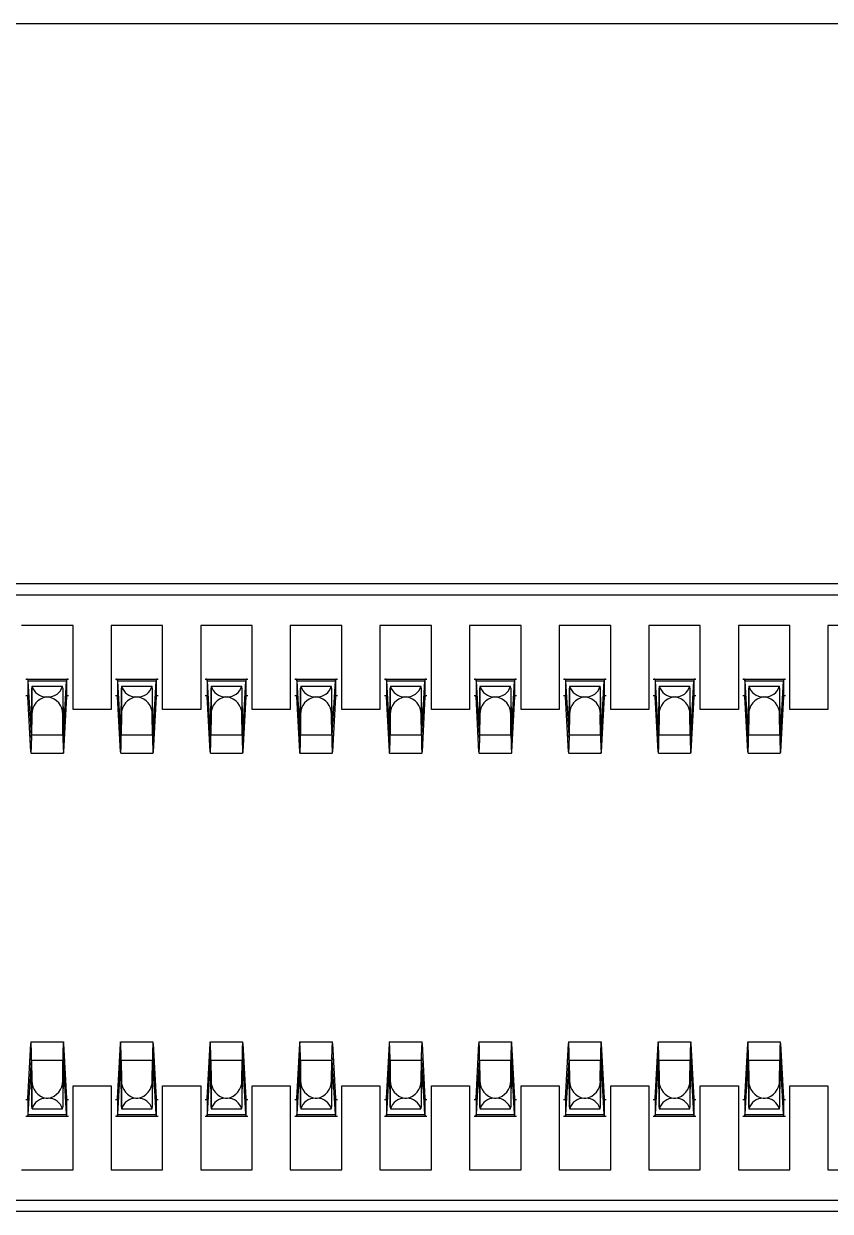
# Model space of a CAD drawing. Header units: millimetres. Extents: x -29 to 45, y -58 to 43.
# Drawn here: x -7.41 to -0.21, y 32.4 to 43 of the extents above; entities that cross this region are included whole.
import ezdxf

# ---------------------------------------------------------------- set-up
doc = ezdxf.new("R2010")
doc.units = ezdxf.units.MM

msp = doc.modelspace()

# ---------------------------------------------------------------- linework, layer by layer
at = {"color": 7, "linetype": 'Continuous', "lineweight": 25}
for p, q in [((26.75, 43), (-26.75, 43)), ((12.2, 38), (-13.75, 38)), ((12.3, 37.9), (-13.75, 37.9)), ((-6.97, 37.63), (-7.43, 37.63)), ((-6.97, 36.88), (-6.97, 37.63)), ((-6.63, 37.63), (-6.63, 36.88)), ((-6.17, 37.63), (-6.63, 37.63)), ((-6.17, 36.88), (-6.17, 37.63)), ((-5.37, 37.63), (-5.83, 37.63)), ((-5.83, 37.63), (-5.83, 36.88)), ((-5.37, 36.88), (-5.37, 37.63)), ((-5.03, 37.63), (-5.03, 36.88)), ((-4.57, 37.63), (-5.03, 37.63)), ((-4.57, 36.88), (-4.57, 37.63)), ((-4.23, 37.63), (-4.23, 36.88)), ((-3.77, 37.63), (-4.23, 37.63)), ((-3.77, 36.88), (-3.77, 37.63)), ((-3.43, 37.63), (-3.43, 36.88)), ((-2.97, 37.63), (-3.43, 37.63)), ((-2.97, 36.88), (-2.97, 37.63)), ((-2.17, 37.63), (-2.63, 37.63)), ((-2.63, 37.63), (-2.63, 36.88)), ((-2.17, 36.88), (-2.17, 37.63)), ((-1.37, 37.63), (-1.83, 37.63)), ((-1.83, 37.63), (-1.83, 36.88)), ((-1.37, 36.88), (-1.37, 37.63)), ((-0.57, 37.63), (-1.03, 37.63)), ((-1.03, 37.63), (-1.03, 36.88)), ((-0.57, 36.88), (-0.57, 37.63)), ((0.23, 37.63), (-0.23, 37.63)), ((-0.23, 37.63), (-0.23, 36.88)), ((-7.39, 37.15), (-7.01, 37.15)), ((-7.372, 37.144), (-7.372, 36.995)), ((-7.372, 37.136), (-7.345, 36.647)), ((-7.372, 37.136), (-7.028, 37.136)), ((-7.055, 36.647), (-7.028, 37.136)), ((-7.028, 37.144), (-7.028, 36.995)), ((-6.59, 37.15), (-6.21, 37.15)), ((-6.572, 37.144), (-6.572, 36.995)), ((-6.572, 37.136), (-6.545, 36.647)), ((-6.572, 37.136), (-6.228, 37.136)), ((-6.255, 36.647), (-6.228, 37.136)), ((-6.228, 37.144), (-6.228, 36.995)), ((-5.79, 37.15), (-5.41, 37.15)), ((-5.772, 37.144), (-5.772, 36.995)), ((-5.772, 37.136), (-5.745, 36.647)), ((-5.772, 37.136), (-5.428, 37.136)), ((-5.455, 36.647), (-5.428, 37.136)), ((-5.428, 37.144), (-5.428, 36.995)), ((-4.99, 37.15), (-4.61, 37.15)), ((-4.972, 37.144), (-4.972, 36.995)), ((-4.972, 37.136), (-4.945, 36.647)), ((-4.972, 37.136), (-4.628, 37.136)), ((-4.655, 36.647), (-4.628, 37.136)), ((-4.628, 37.144), (-4.628, 36.995)), ((-4.19, 37.15), (-3.81, 37.15)), ((-4.172, 37.144), (-4.172, 36.995)), ((-4.172, 37.136), (-4.145, 36.647)), ((-4.172, 37.136), (-3.828, 37.136)), ((-3.855, 36.647), (-3.828, 37.136)), ((-3.828, 37.144), (-3.828, 36.995)), ((-3.39, 37.15), (-3.01, 37.15)), ((-3.372, 37.144), (-3.372, 36.995)), ((-3.372, 37.136), (-3.345, 36.647)), ((-3.372, 37.136), (-3.028, 37.136)), ((-3.055, 36.647), (-3.028, 37.136)), ((-3.028, 37.144), (-3.028, 36.995)), ((-2.59, 37.15), (-2.21, 37.15)), ((-2.572, 37.144), (-2.572, 36.995)), ((-2.572, 37.136), (-2.545, 36.647)), ((-2.572, 37.136), (-2.228, 37.136)), ((-2.255, 36.647), (-2.228, 37.136)), ((-2.228, 37.144), (-2.228, 36.995)), ((-1.79, 37.15), (-1.41, 37.15)), ((-1.772, 37.144), (-1.772, 36.995)), ((-1.772, 37.136), (-1.745, 36.647)), ((-1.772, 37.136), (-1.428, 37.136)), ((-1.455, 36.647), (-1.428, 37.136)), ((-1.428, 37.144), (-1.428, 36.995)), ((-0.99, 37.15), (-0.61, 37.15)), ((-0.972, 37.144), (-0.972, 36.995)), ((-0.972, 37.136), (-0.945, 36.647)), ((-0.972, 37.136), (-0.628, 37.136)), ((-0.655, 36.647), (-0.628, 37.136)), ((-0.628, 37.144), (-0.628, 36.995)), ((-7.39, 37.005), (-7.375, 37.005)), ((-7.346, 36.502), (-7.372, 36.995)), ((-7.341, 36.747), (-7.338, 37.07)), ((-7.338, 37.07), (-7.338, 36.835)), ((-7.336, 37.086), (-7.064, 37.086)), ((-7.062, 37.07), (-7.062, 36.835)), ((-7.062, 37.07), (-7.059, 36.747)), ((-7.028, 36.995), (-7.054, 36.502)), ((-7.025, 37.005), (-7.01, 37.005)), ((-6.59, 37.005), (-6.575, 37.005)), ((-6.546, 36.502), (-6.572, 36.995)), ((-6.541, 36.747), (-6.537, 37.07)), ((-6.537, 37.07), (-6.537, 36.835)), ((-6.536, 37.086), (-6.264, 37.086)), ((-6.263, 37.07), (-6.263, 36.835)), ((-6.263, 37.07), (-6.259, 36.747)), ((-6.228, 36.995), (-6.254, 36.502)), ((-6.225, 37.005), (-6.21, 37.005)), ((-5.79, 37.005), (-5.775, 37.005)), ((-5.746, 36.502), (-5.772, 36.995)), ((-5.741, 36.747), (-5.737, 37.07)), ((-5.737, 37.07), (-5.737, 36.835)), ((-5.736, 37.086), (-5.464, 37.086)), ((-5.463, 37.07), (-5.463, 36.835)), ((-5.463, 37.07), (-5.459, 36.747)), ((-5.428, 36.995), (-5.454, 36.502)), ((-5.425, 37.005), (-5.41, 37.005)), ((-4.99, 37.005), (-4.975, 37.005)), ((-4.946, 36.502), (-4.972, 36.995)), ((-4.941, 36.747), (-4.938, 37.07)), ((-4.938, 37.07), (-4.938, 36.835)), ((-4.936, 37.086), (-4.664, 37.086)), ((-4.662, 37.07), (-4.662, 36.835)), ((-4.662, 37.07), (-4.659, 36.747)), ((-4.628, 36.995), (-4.654, 36.502)), ((-4.625, 37.005), (-4.61, 37.005)), ((-4.19, 37.005), (-4.175, 37.005)), ((-4.146, 36.502), (-4.172, 36.995)), ((-4.141, 36.747), (-4.138, 37.07)), ((-4.138, 37.07), (-4.138, 36.835)), ((-4.136, 37.086), (-3.864, 37.086)), ((-3.862, 37.07), (-3.862, 36.835)), ((-3.862, 37.07), (-3.859, 36.747)), ((-3.828, 36.995), (-3.854, 36.502)), ((-3.825, 37.005), (-3.81, 37.005)), ((-3.39, 37.005), (-3.375, 37.005)), ((-3.346, 36.502), (-3.372, 36.995)), ((-3.341, 36.747), (-3.337, 37.07)), ((-3.337, 37.07), (-3.337, 36.835)), ((-3.336, 37.086), (-3.064, 37.086)), ((-3.062, 37.07), (-3.062, 36.835)), ((-3.062, 37.07), (-3.059, 36.747)), ((-3.028, 36.995), (-3.054, 36.502)), ((-3.025, 37.005), (-3.01, 37.005)), ((-2.59, 37.005), (-2.575, 37.005)), ((-2.546, 36.502), (-2.572, 36.995)), ((-2.541, 36.747), (-2.538, 37.07)), ((-2.538, 37.07), (-2.538, 36.835)), ((-2.536, 37.086), (-2.264, 37.086)), ((-2.263, 37.07), (-2.263, 36.835)), ((-2.263, 37.07), (-2.259, 36.747)), ((-2.228, 36.995), (-2.254, 36.502)), ((-2.225, 37.005), (-2.21, 37.005)), ((-1.79, 37.005), (-1.775, 37.005)), ((-1.746, 36.502), (-1.772, 36.995)), ((-1.741, 36.747), (-1.738, 37.07)), ((-1.738, 37.07), (-1.738, 36.835)), ((-1.736, 37.086), (-1.464, 37.086)), ((-1.462, 37.07), (-1.462, 36.835)), ((-1.462, 37.07), (-1.459, 36.747)), ((-1.428, 36.995), (-1.454, 36.502)), ((-1.425, 37.005), (-1.41, 37.005)), ((-0.99, 37.005), (-0.975, 37.005)), ((-0.946, 36.502), (-0.972, 36.995)), ((-0.941, 36.747), (-0.938, 37.07)), ((-0.938, 37.07), (-0.938, 36.835)), ((-0.936, 37.086), (-0.664, 37.086)), ((-0.662, 37.07), (-0.662, 36.835)), ((-0.662, 37.07), (-0.659, 36.747)), ((-0.628, 36.995), (-0.654, 36.502)), ((-0.625, 37.005), (-0.61, 37.005)), ((-7.208, 36.991), (-7.192, 36.991)), ((-6.408, 36.991), (-6.392, 36.991)), ((-5.608, 36.991), (-5.592, 36.991)), ((-4.808, 36.991), (-4.792, 36.991)), ((-4.008, 36.991), (-3.992, 36.991)), ((-3.208, 36.991), (-3.192, 36.991)), ((-2.408, 36.991), (-2.392, 36.991)), ((-1.608, 36.991), (-1.592, 36.991)), ((-0.808, 36.991), (-0.792, 36.991)), ((-7.338, 36.835), (-7.34, 36.652)), ((-7.06, 36.652), (-7.062, 36.835)), ((-6.63, 36.88), (-6.97, 36.88)), ((-6.537, 36.835), (-6.54, 36.652)), ((-6.26, 36.652), (-6.263, 36.835)), ((-5.83, 36.88), (-6.17, 36.88)), ((-5.737, 36.835), (-5.74, 36.652)), ((-5.46, 36.652), (-5.463, 36.835)), ((-5.03, 36.88), (-5.37, 36.88)), ((-4.938, 36.835), (-4.94, 36.652)), ((-4.66, 36.652), (-4.662, 36.835)), ((-4.23, 36.88), (-4.57, 36.88)), ((-4.138, 36.835), (-4.14, 36.652)), ((-3.86, 36.652), (-3.862, 36.835)), ((-3.43, 36.88), (-3.77, 36.88)), ((-3.337, 36.835), (-3.34, 36.652)), ((-3.06, 36.652), (-3.062, 36.835)), ((-2.63, 36.88), (-2.97, 36.88)), ((-2.538, 36.835), (-2.54, 36.652)), ((-2.26, 36.652), (-2.263, 36.835)), ((-1.83, 36.88), (-2.17, 36.88)), ((-1.738, 36.835), (-1.74, 36.652)), ((-1.46, 36.652), (-1.462, 36.835)), ((-1.03, 36.88), (-1.37, 36.88)), ((-0.938, 36.835), (-0.94, 36.652)), ((-0.66, 36.652), (-0.662, 36.835)), ((-0.23, 36.88), (-0.57, 36.88)), ((-7.345, 36.647), (-7.343, 36.647)), ((-7.34, 36.652), (-7.06, 36.652)), ((-7.057, 36.647), (-7.055, 36.647)), ((-6.545, 36.647), (-6.543, 36.647)), ((-6.54, 36.652), (-6.26, 36.652)), ((-6.257, 36.647), (-6.255, 36.647)), ((-5.745, 36.647), (-5.743, 36.647)), ((-5.74, 36.652), (-5.46, 36.652)), ((-5.457, 36.647), (-5.455, 36.647)), ((-4.945, 36.647), (-4.943, 36.647)), ((-4.94, 36.652), (-4.66, 36.652)), ((-4.657, 36.647), (-4.655, 36.647)), ((-4.145, 36.647), (-4.143, 36.647)), ((-4.14, 36.652), (-3.86, 36.652)), ((-3.857, 36.647), (-3.855, 36.647)), ((-3.345, 36.647), (-3.343, 36.647)), ((-3.34, 36.652), (-3.06, 36.652)), ((-3.057, 36.647), (-3.055, 36.647)), ((-2.545, 36.647), (-2.543, 36.647)), ((-2.54, 36.652), (-2.26, 36.652)), ((-2.257, 36.647), (-2.255, 36.647)), ((-1.745, 36.647), (-1.743, 36.647)), ((-1.74, 36.652), (-1.46, 36.652)), ((-1.457, 36.647), (-1.455, 36.647)), ((-0.945, 36.647), (-0.943, 36.647)), ((-0.94, 36.652), (-0.66, 36.652)), ((-0.657, 36.647), (-0.655, 36.647)), ((-7.344, 36.488), (-7.056, 36.488)), ((-6.544, 36.488), (-6.256, 36.488)), ((-5.744, 36.488), (-5.456, 36.488)), ((-4.944, 36.488), (-4.656, 36.488)), ((-4.144, 36.488), (-3.856, 36.488)), ((-3.344, 36.488), (-3.056, 36.488)), ((-2.544, 36.488), (-2.256, 36.488)), ((-1.744, 36.488), (-1.456, 36.488)), ((-0.944, 36.488), (-0.656, 36.488)), ((-7.372, 33.405), (-7.346, 33.898)), ((-7.344, 33.912), (-7.056, 33.912)), ((-7.054, 33.898), (-7.028, 33.405)), ((-6.572, 33.405), (-6.546, 33.898)), ((-6.544, 33.912), (-6.256, 33.912)), ((-6.254, 33.898), (-6.228, 33.405)), ((-5.772, 33.405), (-5.746, 33.898)), ((-5.744, 33.912), (-5.456, 33.912)), ((-5.454, 33.898), (-5.428, 33.405)), ((-4.972, 33.405), (-4.946, 33.898)), ((-4.944, 33.912), (-4.656, 33.912)), ((-4.654, 33.898), (-4.628, 33.405)), ((-4.172, 33.405), (-4.146, 33.898)), ((-4.144, 33.912), (-3.856, 33.912)), ((-3.854, 33.898), (-3.828, 33.405)), ((-3.372, 33.405), (-3.346, 33.898)), ((-3.344, 33.912), (-3.056, 33.912)), ((-3.054, 33.898), (-3.028, 33.405)), ((-2.572, 33.405), (-2.546, 33.898)), ((-2.544, 33.912), (-2.256, 33.912)), ((-2.254, 33.898), (-2.228, 33.405)), ((-1.772, 33.405), (-1.746, 33.898)), ((-1.744, 33.912), (-1.456, 33.912)), ((-1.454, 33.898), (-1.428, 33.405)), ((-0.972, 33.405), (-0.946, 33.898)), ((-0.944, 33.912), (-0.656, 33.912)), ((-0.654, 33.898), (-0.628, 33.405)), ((-7.345, 33.753), (-7.372, 33.264)), ((-7.345, 33.753), (-7.343, 33.753)), ((-7.34, 33.748), (-7.338, 33.565)), ((-7.34, 33.748), (-7.06, 33.748)), ((-7.062, 33.565), (-7.06, 33.748)), ((-7.057, 33.753), (-7.055, 33.753)), ((-7.028, 33.264), (-7.055, 33.753)), ((-6.545, 33.753), (-6.572, 33.264)), ((-6.545, 33.753), (-6.543, 33.753)), ((-6.54, 33.748), (-6.537, 33.565)), ((-6.54, 33.748), (-6.26, 33.748)), ((-6.263, 33.565), (-6.26, 33.748)), ((-6.257, 33.753), (-6.255, 33.753)), ((-6.228, 33.264), (-6.255, 33.753)), ((-5.745, 33.753), (-5.772, 33.264)), ((-5.745, 33.753), (-5.743, 33.753)), ((-5.74, 33.748), (-5.737, 33.565)), ((-5.74, 33.748), (-5.46, 33.748)), ((-5.463, 33.565), (-5.46, 33.748)), ((-5.457, 33.753), (-5.455, 33.753)), ((-5.428, 33.264), (-5.455, 33.753)), ((-4.945, 33.753), (-4.972, 33.264)), ((-4.945, 33.753), (-4.943, 33.753)), ((-4.94, 33.748), (-4.938, 33.565)), ((-4.94, 33.748), (-4.66, 33.748)), ((-4.662, 33.565), (-4.66, 33.748)), ((-4.657, 33.753), (-4.655, 33.753)), ((-4.628, 33.264), (-4.655, 33.753)), ((-4.145, 33.753), (-4.172, 33.264)), ((-4.145, 33.753), (-4.143, 33.753)), ((-4.14, 33.748), (-4.138, 33.565)), ((-4.14, 33.748), (-3.86, 33.748)), ((-3.862, 33.565), (-3.86, 33.748)), ((-3.857, 33.753), (-3.855, 33.753)), ((-3.828, 33.264), (-3.855, 33.753)), ((-3.345, 33.753), (-3.372, 33.264)), ((-3.345, 33.753), (-3.343, 33.753)), ((-3.34, 33.748), (-3.337, 33.565)), ((-3.34, 33.748), (-3.06, 33.748)), ((-3.062, 33.565), (-3.06, 33.748)), ((-3.057, 33.753), (-3.055, 33.753)), ((-3.028, 33.264), (-3.055, 33.753)), ((-2.545, 33.753), (-2.572, 33.264)), ((-2.545, 33.753), (-2.543, 33.753)), ((-2.54, 33.748), (-2.538, 33.565)), ((-2.54, 33.748), (-2.26, 33.748)), ((-2.263, 33.565), (-2.26, 33.748)), ((-2.257, 33.753), (-2.255, 33.753)), ((-2.228, 33.264), (-2.255, 33.753)), ((-1.745, 33.753), (-1.772, 33.264)), ((-1.745, 33.753), (-1.743, 33.753)), ((-1.74, 33.748), (-1.738, 33.565)), ((-1.74, 33.748), (-1.46, 33.748)), ((-1.462, 33.565), (-1.46, 33.748)), ((-1.457, 33.753), (-1.455, 33.753)), ((-1.428, 33.264), (-1.455, 33.753)), ((-0.945, 33.753), (-0.972, 33.264)), ((-0.945, 33.753), (-0.943, 33.753)), ((-0.94, 33.748), (-0.938, 33.565)), ((-0.94, 33.748), (-0.66, 33.748)), ((-0.662, 33.565), (-0.66, 33.748)), ((-0.657, 33.753), (-0.655, 33.753)), ((-0.628, 33.264), (-0.655, 33.753)), ((-7.338, 33.33), (-7.341, 33.653)), ((-7.059, 33.653), (-7.062, 33.33)), ((-6.537, 33.33), (-6.541, 33.653)), ((-6.259, 33.653), (-6.263, 33.33)), ((-5.737, 33.33), (-5.741, 33.653)), ((-5.459, 33.653), (-5.463, 33.33)), ((-4.938, 33.33), (-4.941, 33.653)), ((-4.659, 33.653), (-4.662, 33.33)), ((-4.138, 33.33), (-4.141, 33.653)), ((-3.859, 33.653), (-3.862, 33.33)), ((-3.337, 33.33), (-3.341, 33.653)), ((-3.059, 33.653), (-3.062, 33.33)), ((-2.538, 33.33), (-2.541, 33.653)), ((-2.259, 33.653), (-2.263, 33.33)), ((-1.738, 33.33), (-1.741, 33.653)), ((-1.459, 33.653), (-1.462, 33.33)), ((-0.938, 33.33), (-0.941, 33.653)), ((-0.659, 33.653), (-0.662, 33.33)), ((-7.338, 33.565), (-7.338, 33.33)), ((-7.062, 33.565), (-7.062, 33.33)), ((-6.97, 33.52), (-6.63, 33.52)), ((-6.97, 32.77), (-6.97, 33.52)), ((-6.63, 33.52), (-6.63, 32.77)), ((-6.537, 33.565), (-6.537, 33.33)), ((-6.263, 33.565), (-6.263, 33.33)), ((-6.17, 33.52), (-5.83, 33.52)), ((-6.17, 32.77), (-6.17, 33.52)), ((-5.83, 33.52), (-5.83, 32.77)), ((-5.737, 33.565), (-5.737, 33.33)), ((-5.463, 33.565), (-5.463, 33.33)), ((-5.37, 33.52), (-5.03, 33.52)), ((-5.37, 32.77), (-5.37, 33.52)), ((-5.03, 33.52), (-5.03, 32.77)), ((-4.938, 33.565), (-4.938, 33.33)), ((-4.662, 33.565), (-4.662, 33.33)), ((-4.57, 33.52), (-4.23, 33.52)), ((-4.57, 32.77), (-4.57, 33.52)), ((-4.23, 33.52), (-4.23, 32.77)), ((-4.138, 33.565), (-4.138, 33.33)), ((-3.862, 33.565), (-3.862, 33.33)), ((-3.77, 33.52), (-3.43, 33.52)), ((-3.77, 32.77), (-3.77, 33.52)), ((-3.43, 33.52), (-3.43, 32.77)), ((-3.337, 33.565), (-3.337, 33.33)), ((-3.062, 33.565), (-3.062, 33.33)), ((-2.97, 33.52), (-2.63, 33.52)), ((-2.97, 32.77), (-2.97, 33.52)), ((-2.63, 33.52), (-2.63, 32.77)), ((-2.538, 33.565), (-2.538, 33.33)), ((-2.263, 33.565), (-2.263, 33.33)), ((-2.17, 33.52), (-1.83, 33.52)), ((-2.17, 32.77), (-2.17, 33.52)), ((-1.83, 33.52), (-1.83, 32.77)), ((-1.738, 33.565), (-1.738, 33.33)), ((-1.462, 33.565), (-1.462, 33.33)), ((-1.37, 33.52), (-1.03, 33.52)), ((-1.37, 32.77), (-1.37, 33.52)), ((-1.03, 33.52), (-1.03, 32.77)), ((-0.938, 33.565), (-0.938, 33.33)), ((-0.662, 33.565), (-0.662, 33.33)), ((-0.57, 32.77), (-0.57, 33.52)), ((-0.57, 33.52), (-0.23, 33.52)), ((-0.23, 33.52), (-0.23, 32.77)), ((-7.375, 33.395), (-7.39, 33.395)), ((-7.372, 33.405), (-7.372, 33.256)), ((-7.208, 33.409), (-7.192, 33.409)), ((-7.028, 33.405), (-7.028, 33.256)), ((-7.01, 33.395), (-7.025, 33.395)), ((-6.575, 33.395), (-6.59, 33.395)), ((-6.572, 33.405), (-6.572, 33.256)), ((-6.408, 33.409), (-6.392, 33.409)), ((-6.228, 33.405), (-6.228, 33.256)), ((-6.21, 33.395), (-6.225, 33.395)), ((-5.775, 33.395), (-5.79, 33.395)), ((-5.772, 33.405), (-5.772, 33.256)), ((-5.608, 33.409), (-5.592, 33.409)), ((-5.428, 33.405), (-5.428, 33.256)), ((-5.41, 33.395), (-5.425, 33.395)), ((-4.975, 33.395), (-4.99, 33.395)), ((-4.972, 33.405), (-4.972, 33.256)), ((-4.808, 33.409), (-4.792, 33.409)), ((-4.628, 33.405), (-4.628, 33.256)), ((-4.61, 33.395), (-4.625, 33.395)), ((-4.175, 33.395), (-4.19, 33.395)), ((-4.172, 33.405), (-4.172, 33.256)), ((-4.008, 33.409), (-3.992, 33.409)), ((-3.828, 33.405), (-3.828, 33.256)), ((-3.81, 33.395), (-3.825, 33.395)), ((-3.375, 33.395), (-3.39, 33.395)), ((-3.372, 33.405), (-3.372, 33.256)), ((-3.208, 33.409), (-3.192, 33.409)), ((-3.028, 33.405), (-3.028, 33.256)), ((-3.01, 33.395), (-3.025, 33.395)), ((-2.575, 33.395), (-2.59, 33.395)), ((-2.572, 33.405), (-2.572, 33.256)), ((-2.408, 33.409), (-2.392, 33.409)), ((-2.228, 33.405), (-2.228, 33.256)), ((-2.21, 33.395), (-2.225, 33.395)), ((-1.775, 33.395), (-1.79, 33.395)), ((-1.772, 33.405), (-1.772, 33.256)), ((-1.608, 33.409), (-1.592, 33.409)), ((-1.428, 33.405), (-1.428, 33.256)), ((-1.41, 33.395), (-1.425, 33.395)), ((-0.975, 33.395), (-0.99, 33.395)), ((-0.972, 33.405), (-0.972, 33.256)), ((-0.808, 33.409), (-0.792, 33.409)), ((-0.628, 33.405), (-0.628, 33.256)), ((-0.61, 33.395), (-0.625, 33.395)), ((-7.336, 33.314), (-7.064, 33.314)), ((-6.536, 33.314), (-6.264, 33.314)), ((-5.736, 33.314), (-5.464, 33.314)), ((-4.936, 33.314), (-4.664, 33.314)), ((-4.136, 33.314), (-3.864, 33.314)), ((-3.336, 33.314), (-3.064, 33.314)), ((-2.536, 33.314), (-2.264, 33.314)), ((-1.736, 33.314), (-1.464, 33.314)), ((-0.936, 33.314), (-0.664, 33.314)), ((-7.39, 33.25), (-7.01, 33.25)), ((-7.372, 33.264), (-7.028, 33.264)), ((-6.59, 33.25), (-6.21, 33.25)), ((-6.572, 33.264), (-6.228, 33.264)), ((-5.79, 33.25), (-5.41, 33.25)), ((-5.772, 33.264), (-5.428, 33.264)), ((-4.99, 33.25), (-4.61, 33.25)), ((-4.972, 33.264), (-4.628, 33.264)), ((-4.19, 33.25), (-3.81, 33.25)), ((-4.172, 33.264), (-3.828, 33.264)), ((-3.39, 33.25), (-3.01, 33.25)), ((-3.372, 33.264), (-3.028, 33.264)), ((-2.59, 33.25), (-2.21, 33.25)), ((-2.572, 33.264), (-2.228, 33.264)), ((-1.79, 33.25), (-1.41, 33.25)), ((-1.772, 33.264), (-1.428, 33.264)), ((-0.99, 33.25), (-0.61, 33.25)), ((-0.972, 33.264), (-0.628, 33.264)), ((-7.43, 32.77), (-6.97, 32.77)), ((-6.63, 32.77), (-6.17, 32.77)), ((-5.83, 32.77), (-5.37, 32.77)), ((-5.03, 32.77), (-4.57, 32.77)), ((-4.23, 32.77), (-3.77, 32.77)), ((-3.43, 32.77), (-2.97, 32.77)), ((-2.63, 32.77), (-2.17, 32.77)), ((-1.83, 32.77), (-1.37, 32.77)), ((-1.03, 32.77), (-0.57, 32.77)), ((-0.23, 32.77), (0.23, 32.77)), ((-13.75, 32.5), (13.75, 32.5)), ((-13.75, 32.4), (13.75, 32.4))]:
    msp.add_line(p, q, dxfattribs=at)
at = {"color": 7, "linetype": 'Continuous', "lineweight": 25, "flags": 128}
for points in [[(-7.341, 36.747), (-7.342, 36.708), (-7.342, 36.676), (-7.343, 36.652), (-7.343, 36.636), (-7.344, 36.63), (-7.345, 36.634), (-7.345, 36.647)], [(-7.055, 36.647), (-7.055, 36.634), (-7.056, 36.63), (-7.057, 36.636), (-7.057, 36.652), (-7.058, 36.676), (-7.058, 36.708), (-7.059, 36.747)], [(-6.541, 36.747), (-6.542, 36.708), (-6.542, 36.676), (-6.543, 36.652), (-6.543, 36.636), (-6.544, 36.63), (-6.545, 36.634), (-6.545, 36.647)], [(-6.255, 36.647), (-6.255, 36.634), (-6.256, 36.63), (-6.257, 36.636), (-6.257, 36.652), (-6.258, 36.676), (-6.258, 36.708), (-6.259, 36.747)], [(-5.741, 36.747), (-5.742, 36.708), (-5.742, 36.676), (-5.743, 36.652), (-5.743, 36.636), (-5.744, 36.63), (-5.745, 36.634), (-5.745, 36.647)], [(-5.455, 36.647), (-5.455, 36.634), (-5.456, 36.63), (-5.457, 36.636), (-5.457, 36.652), (-5.458, 36.676), (-5.458, 36.708), (-5.459, 36.747)], [(-4.941, 36.747), (-4.942, 36.708), (-4.942, 36.676), (-4.943, 36.652), (-4.943, 36.636), (-4.944, 36.63), (-4.945, 36.634), (-4.945, 36.647)], [(-4.655, 36.647), (-4.655, 36.634), (-4.656, 36.63), (-4.657, 36.636), (-4.657, 36.652), (-4.658, 36.676), (-4.658, 36.708), (-4.659, 36.747)], [(-4.141, 36.747), (-4.142, 36.708), (-4.142, 36.676), (-4.143, 36.652), (-4.143, 36.636), (-4.144, 36.63), (-4.145, 36.634), (-4.145, 36.647)], [(-3.855, 36.647), (-3.855, 36.634), (-3.856, 36.63), (-3.857, 36.636), (-3.857, 36.652), (-3.858, 36.676), (-3.858, 36.708), (-3.859, 36.747)], [(-3.341, 36.747), (-3.342, 36.708), (-3.342, 36.676), (-3.343, 36.652), (-3.343, 36.636), (-3.344, 36.63), (-3.345, 36.634), (-3.345, 36.647)], [(-3.055, 36.647), (-3.055, 36.634), (-3.056, 36.63), (-3.057, 36.636), (-3.057, 36.652), (-3.058, 36.676), (-3.058, 36.708), (-3.059, 36.747)], [(-2.541, 36.747), (-2.542, 36.708), (-2.542, 36.676), (-2.543, 36.652), (-2.543, 36.636), (-2.544, 36.63), (-2.545, 36.634), (-2.545, 36.647)], [(-2.255, 36.647), (-2.255, 36.634), (-2.256, 36.63), (-2.257, 36.636), (-2.257, 36.652), (-2.258, 36.676), (-2.258, 36.708), (-2.259, 36.747)], [(-1.741, 36.747), (-1.742, 36.708), (-1.742, 36.676), (-1.743, 36.652), (-1.743, 36.636), (-1.744, 36.63), (-1.745, 36.634), (-1.745, 36.647)], [(-1.455, 36.647), (-1.455, 36.634), (-1.456, 36.63), (-1.457, 36.636), (-1.457, 36.652), (-1.458, 36.676), (-1.458, 36.708), (-1.459, 36.747)], [(-0.941, 36.747), (-0.942, 36.708), (-0.942, 36.676), (-0.943, 36.652), (-0.943, 36.636), (-0.944, 36.63), (-0.945, 36.634), (-0.945, 36.647)], [(-0.655, 36.647), (-0.655, 36.634), (-0.656, 36.63), (-0.657, 36.636), (-0.657, 36.652), (-0.658, 36.676), (-0.658, 36.708), (-0.659, 36.747)], [(-7.345, 33.753), (-7.345, 33.766), (-7.344, 33.77), (-7.343, 33.764), (-7.343, 33.748), (-7.342, 33.724), (-7.342, 33.692), (-7.341, 33.653)], [(-7.059, 33.653), (-7.058, 33.692), (-7.058, 33.724), (-7.057, 33.748), (-7.057, 33.764), (-7.056, 33.77), (-7.055, 33.766), (-7.055, 33.753)], [(-6.545, 33.753), (-6.545, 33.766), (-6.544, 33.77), (-6.543, 33.764), (-6.543, 33.748), (-6.542, 33.724), (-6.542, 33.692), (-6.541, 33.653)], [(-6.259, 33.653), (-6.258, 33.692), (-6.258, 33.724), (-6.257, 33.748), (-6.257, 33.764), (-6.256, 33.77), (-6.255, 33.766), (-6.255, 33.753)], [(-5.745, 33.753), (-5.745, 33.766), (-5.744, 33.77), (-5.743, 33.764), (-5.743, 33.748), (-5.742, 33.724), (-5.742, 33.692), (-5.741, 33.653)], [(-5.459, 33.653), (-5.458, 33.692), (-5.458, 33.724), (-5.457, 33.748), (-5.457, 33.764), (-5.456, 33.77), (-5.455, 33.766), (-5.455, 33.753)], [(-4.945, 33.753), (-4.945, 33.766), (-4.944, 33.77), (-4.943, 33.764), (-4.943, 33.748), (-4.942, 33.724), (-4.942, 33.692), (-4.941, 33.653)], [(-4.659, 33.653), (-4.658, 33.692), (-4.658, 33.724), (-4.657, 33.748), (-4.657, 33.764), (-4.656, 33.77), (-4.655, 33.766), (-4.655, 33.753)], [(-4.145, 33.753), (-4.145, 33.766), (-4.144, 33.77), (-4.143, 33.764), (-4.143, 33.748), (-4.142, 33.724), (-4.142, 33.692), (-4.141, 33.653)], [(-3.859, 33.653), (-3.858, 33.692), (-3.858, 33.724), (-3.857, 33.748), (-3.857, 33.764), (-3.856, 33.77), (-3.855, 33.766), (-3.855, 33.753)], [(-3.345, 33.753), (-3.345, 33.766), (-3.344, 33.77), (-3.343, 33.764), (-3.343, 33.748), (-3.342, 33.724), (-3.342, 33.692), (-3.341, 33.653)], [(-3.059, 33.653), (-3.058, 33.692), (-3.058, 33.724), (-3.057, 33.748), (-3.057, 33.764), (-3.056, 33.77), (-3.055, 33.766), (-3.055, 33.753)], [(-2.545, 33.753), (-2.545, 33.766), (-2.544, 33.77), (-2.543, 33.764), (-2.543, 33.748), (-2.542, 33.724), (-2.542, 33.692), (-2.541, 33.653)], [(-2.259, 33.653), (-2.258, 33.692), (-2.258, 33.724), (-2.257, 33.748), (-2.257, 33.764), (-2.256, 33.77), (-2.255, 33.766), (-2.255, 33.753)], [(-1.745, 33.753), (-1.745, 33.766), (-1.744, 33.77), (-1.743, 33.764), (-1.743, 33.748), (-1.742, 33.724), (-1.742, 33.692), (-1.741, 33.653)], [(-1.459, 33.653), (-1.458, 33.692), (-1.458, 33.724), (-1.457, 33.748), (-1.457, 33.764), (-1.456, 33.77), (-1.455, 33.766), (-1.455, 33.753)], [(-0.945, 33.753), (-0.945, 33.766), (-0.944, 33.77), (-0.943, 33.764), (-0.943, 33.748), (-0.942, 33.724), (-0.942, 33.692), (-0.941, 33.653)], [(-0.659, 33.653), (-0.658, 33.692), (-0.658, 33.724), (-0.657, 33.748), (-0.657, 33.764), (-0.656, 33.77), (-0.655, 33.766), (-0.655, 33.753)]]:
    msp.add_lwpolyline(points, dxfattribs=at)
at = {"color": 7, "linetype": 'Continuous', "lineweight": 25}
for centre, radius, start, end in [((-7.664, 37.121), 0.293, 2.901, 4.4328), ((-6.736, 37.121), 0.293, 175.5672, 177.099), ((-6.864, 37.121), 0.293, 2.901, 4.4328), ((-5.936, 37.121), 0.293, 175.5672, 177.099), ((-6.064, 37.121), 0.293, 2.901, 4.4328), ((-5.136, 37.121), 0.293, 175.5672, 177.099), ((-5.264, 37.121), 0.293, 2.901, 4.4328), ((-4.336, 37.121), 0.293, 175.5672, 177.099), ((-4.464, 37.121), 0.293, 2.901, 4.4328), ((-3.536, 37.121), 0.293, 175.5672, 177.099), ((-3.664, 37.121), 0.293, 2.901, 4.4328), ((-2.736, 37.121), 0.293, 175.5672, 177.099), ((-2.864, 37.121), 0.293, 2.901, 4.4328), ((-1.936, 37.121), 0.293, 175.5672, 177.099), ((-2.064, 37.121), 0.293, 2.901, 4.4328), ((-1.136, 37.121), 0.293, 175.5672, 177.099), ((-1.264, 37.121), 0.293, 2.901, 4.4328), ((-0.336, 37.121), 0.293, 175.5672, 177.099), ((-7.397, 36.993), 0.0245, 3.6682, 28.7907), ((-7.139, 37.059), 0.199, 172.1708, 176.8444), ((-7.209, 37.124), 0.133, 196.531, 270.2223), ((-7.189, 37.12), 0.129, 268.592, 344.6547), ((-7.261, 37.059), 0.199, 3.1556, 7.8292), ((-7.003, 36.993), 0.0245, 151.2093, 176.3318), ((-6.597, 36.993), 0.0245, 3.6682, 28.7907), ((-6.339, 37.059), 0.199, 172.1708, 176.8444), ((-6.409, 37.124), 0.133, 196.531, 270.2223), ((-6.389, 37.12), 0.129, 268.592, 344.6547), ((-6.461, 37.059), 0.199, 3.1556, 7.8292), ((-6.203, 36.993), 0.0245, 151.2093, 176.3318), ((-5.797, 36.993), 0.0245, 3.6682, 28.7907), ((-5.539, 37.059), 0.199, 172.1708, 176.8444), ((-5.609, 37.124), 0.133, 196.531, 270.2223), ((-5.589, 37.12), 0.129, 268.592, 344.6547), ((-5.661, 37.059), 0.199, 3.1556, 7.8292), ((-5.403, 36.993), 0.0245, 151.2093, 176.3318), ((-4.997, 36.993), 0.0245, 3.6682, 28.7907), ((-4.739, 37.059), 0.199, 172.1708, 176.8444), ((-4.809, 37.124), 0.133, 196.531, 270.2223), ((-4.789, 37.12), 0.129, 268.592, 344.6547), ((-4.861, 37.059), 0.199, 3.1556, 7.8292), ((-4.603, 36.993), 0.0245, 151.2093, 176.3318), ((-4.197, 36.993), 0.0245, 3.6682, 28.7907), ((-3.939, 37.059), 0.199, 172.1708, 176.8444), ((-4.009, 37.124), 0.133, 196.531, 270.2223), ((-3.989, 37.12), 0.129, 268.592, 344.6547), ((-4.061, 37.059), 0.199, 3.1556, 7.8292), ((-3.803, 36.993), 0.0245, 151.2093, 176.3318), ((-3.397, 36.993), 0.0245, 3.6682, 28.7907), ((-3.139, 37.059), 0.199, 172.1708, 176.8444), ((-3.209, 37.124), 0.133, 196.531, 270.2223), ((-3.189, 37.12), 0.129, 268.592, 344.6547), ((-3.261, 37.059), 0.199, 3.1556, 7.8292), ((-3.003, 36.993), 0.0245, 151.2093, 176.3318), ((-2.597, 36.993), 0.0245, 3.6682, 28.7907), ((-2.339, 37.059), 0.199, 172.1708, 176.8444), ((-2.409, 37.124), 0.133, 196.531, 270.2223), ((-2.389, 37.12), 0.129, 268.592, 344.6547), ((-2.461, 37.059), 0.199, 3.1556, 7.8292), ((-2.203, 36.993), 0.0245, 151.2093, 176.3318), ((-1.797, 36.993), 0.0245, 3.6682, 28.7907), ((-1.539, 37.059), 0.199, 172.1708, 176.8444), ((-1.609, 37.124), 0.133, 196.531, 270.2223), ((-1.589, 37.12), 0.129, 268.592, 344.6547), ((-1.661, 37.059), 0.199, 3.1556, 7.8292), ((-1.403, 36.993), 0.0245, 151.2093, 176.3318), ((-0.997, 36.993), 0.0245, 3.6682, 28.7907), ((-0.739, 37.059), 0.199, 172.1708, 176.8444), ((-0.809, 37.124), 0.133, 196.531, 270.2223), ((-0.789, 37.12), 0.129, 268.592, 344.6547), ((-0.861, 37.059), 0.199, 3.1556, 7.8292), ((-0.603, 36.993), 0.0245, 151.2093, 176.3318), ((-7.183, 36.838), 0.155, 99.3962, 181.2414), ((-7.217, 36.838), 0.155, 358.7586, 80.6038), ((-6.383, 36.838), 0.155, 99.3962, 181.2414), ((-6.417, 36.838), 0.155, 358.7586, 80.6038), ((-5.583, 36.838), 0.155, 99.3962, 181.2414), ((-5.617, 36.838), 0.155, 358.7586, 80.6038), ((-4.783, 36.838), 0.155, 99.3962, 181.2414), ((-4.817, 36.838), 0.155, 358.7586, 80.6038), ((-3.983, 36.838), 0.155, 99.3962, 181.2414), ((-4.017, 36.838), 0.155, 358.7586, 80.6038), ((-3.183, 36.838), 0.155, 99.3962, 181.2414), ((-3.217, 36.838), 0.155, 358.7586, 80.6038), ((-2.383, 36.838), 0.155, 99.3962, 181.2414), ((-2.417, 36.838), 0.155, 358.7586, 80.6038), ((-1.583, 36.838), 0.155, 99.3962, 181.2414), ((-1.617, 36.838), 0.155, 358.7586, 80.6038), ((-0.783, 36.838), 0.155, 99.3962, 181.2414), ((-0.817, 36.838), 0.155, 358.7586, 80.6038), ((-9.143, 36.623), 1.804, 355.7043, 0.9163), ((-4.944, 36.632), 2.116, 179.4688, 183.9105), ((-8.343, 36.623), 1.804, 355.7043, 0.9163), ((-4.144, 36.632), 2.116, 179.4688, 183.9105), ((-7.543, 36.623), 1.804, 355.7043, 0.9163), ((-3.344, 36.632), 2.116, 179.4688, 183.9105), ((-6.743, 36.623), 1.804, 355.7043, 0.9163), ((-2.544, 36.632), 2.116, 179.4688, 183.9105), ((-5.943, 36.623), 1.804, 355.7043, 0.9163), ((-1.744, 36.632), 2.116, 179.4688, 183.9105), ((-5.143, 36.623), 1.804, 355.7043, 0.9163), ((-0.944, 36.632), 2.116, 179.4688, 183.9105), ((-4.343, 36.623), 1.804, 355.7043, 0.9163), ((-0.144, 36.632), 2.116, 179.4688, 183.9105), ((-3.543, 36.623), 1.804, 355.7043, 0.9163), ((0.656, 36.632), 2.116, 179.4688, 183.9105), ((-2.743, 36.623), 1.804, 355.7043, 0.9163), ((1.456, 36.632), 2.116, 179.4688, 183.9105), ((-7.299, 36.5), 0.0475, 177.8693, 194.9384), ((-7.101, 36.5), 0.0475, 345.0616, 2.1307), ((-6.499, 36.5), 0.0475, 177.8693, 194.9384), ((-6.301, 36.5), 0.0475, 345.0616, 2.1307), ((-5.699, 36.5), 0.0475, 177.8693, 194.9384), ((-5.501, 36.5), 0.0475, 345.0616, 2.1307), ((-4.899, 36.5), 0.0475, 177.8693, 194.9384), ((-4.701, 36.5), 0.0475, 345.0616, 2.1307), ((-4.099, 36.5), 0.0475, 177.8693, 194.9384), ((-3.901, 36.5), 0.0475, 345.0616, 2.1307), ((-3.299, 36.5), 0.0475, 177.8693, 194.9384), ((-3.101, 36.5), 0.0475, 345.0616, 2.1307), ((-2.499, 36.5), 0.0475, 177.8693, 194.9384), ((-2.301, 36.5), 0.0475, 345.0616, 2.1307), ((-1.699, 36.5), 0.0475, 177.8693, 194.9384), ((-1.501, 36.5), 0.0475, 345.0616, 2.1307), ((-0.899, 36.5), 0.0475, 177.8693, 194.9384), ((-0.701, 36.5), 0.0475, 345.0616, 2.1307), ((-7.299, 33.9), 0.0475, 165.0616, 182.1307), ((-9.456, 33.768), 2.116, 359.4688, 3.9105), ((-5.257, 33.777), 1.804, 175.7043, 180.9163), ((-7.101, 33.9), 0.0475, 357.8693, 14.9384), ((-6.499, 33.9), 0.0475, 165.0616, 182.1307), ((-8.656, 33.768), 2.116, 359.4688, 3.9105), ((-4.457, 33.777), 1.804, 175.7043, 180.9163), ((-6.301, 33.9), 0.0475, 357.8693, 14.9384), ((-5.699, 33.9), 0.0475, 165.0616, 182.1307), ((-7.856, 33.768), 2.116, 359.4688, 3.9105), ((-3.657, 33.777), 1.804, 175.7043, 180.9163), ((-5.501, 33.9), 0.0475, 357.8693, 14.9384), ((-4.899, 33.9), 0.0475, 165.0616, 182.1307), ((-7.056, 33.768), 2.116, 359.4688, 3.9105), ((-2.857, 33.777), 1.804, 175.7043, 180.9163), ((-4.701, 33.9), 0.0475, 357.8693, 14.9384), ((-4.099, 33.9), 0.0475, 165.0616, 182.1307), ((-6.256, 33.768), 2.116, 359.4688, 3.9105), ((-2.057, 33.777), 1.804, 175.7043, 180.9163), ((-3.901, 33.9), 0.0475, 357.8693, 14.9384), ((-3.299, 33.9), 0.0475, 165.0616, 182.1307), ((-5.456, 33.768), 2.116, 359.4688, 3.9105), ((-1.257, 33.777), 1.804, 175.7043, 180.9163), ((-3.101, 33.9), 0.0475, 357.8693, 14.9384), ((-2.499, 33.9), 0.0475, 165.0616, 182.1307), ((-4.656, 33.768), 2.116, 359.4688, 3.9105), ((-0.457, 33.777), 1.804, 175.7043, 180.9163), ((-2.301, 33.9), 0.0475, 357.8693, 14.9384), ((-1.699, 33.9), 0.0475, 165.0616, 182.1307), ((-3.856, 33.768), 2.116, 359.4688, 3.9105), ((0.343, 33.777), 1.804, 175.7043, 180.9163), ((-1.501, 33.9), 0.0475, 357.8693, 14.9384), ((-0.899, 33.9), 0.0475, 165.0616, 182.1307), ((-3.056, 33.768), 2.116, 359.4688, 3.9105), ((1.143, 33.777), 1.804, 175.7043, 180.9163), ((-0.701, 33.9), 0.0475, 357.8693, 14.9384), ((-7.183, 33.562), 0.155, 178.7586, 260.6038), ((-7.217, 33.562), 0.155, 279.3962, 1.2414), ((-6.383, 33.562), 0.155, 178.7586, 260.6038), ((-6.417, 33.562), 0.155, 279.3962, 1.2414), ((-5.583, 33.562), 0.155, 178.7586, 260.6038), ((-5.617, 33.562), 0.155, 279.3962, 1.2414), ((-4.783, 33.562), 0.155, 178.7586, 260.6038), ((-4.817, 33.562), 0.155, 279.3962, 1.2414), ((-3.983, 33.562), 0.155, 178.7586, 260.6038), ((-4.017, 33.562), 0.155, 279.3962, 1.2414), ((-3.183, 33.562), 0.155, 178.7586, 260.6038), ((-3.217, 33.562), 0.155, 279.3962, 1.2414), ((-2.383, 33.562), 0.155, 178.7586, 260.6038), ((-2.417, 33.562), 0.155, 279.3962, 1.2414), ((-1.583, 33.562), 0.155, 178.7586, 260.6038), ((-1.617, 33.562), 0.155, 279.3962, 1.2414), ((-0.783, 33.562), 0.155, 178.7586, 260.6038), ((-0.817, 33.562), 0.155, 279.3962, 1.2414), ((-7.397, 33.407), 0.0245, 331.2093, 356.3318), ((-7.211, 33.28), 0.129, 88.592, 164.6547), ((-7.191, 33.276), 0.133, 16.531, 90.2223), ((-7.003, 33.407), 0.0245, 183.6682, 208.7907), ((-6.597, 33.407), 0.0245, 331.2093, 356.3318), ((-6.411, 33.28), 0.129, 88.592, 164.6547), ((-6.391, 33.276), 0.133, 16.531, 90.2223), ((-6.203, 33.407), 0.0245, 183.6682, 208.7907), ((-5.797, 33.407), 0.0245, 331.2093, 356.3318), ((-5.611, 33.28), 0.129, 88.592, 164.6547), ((-5.591, 33.276), 0.133, 16.531, 90.2223), ((-5.403, 33.407), 0.0245, 183.6682, 208.7907), ((-4.997, 33.407), 0.0245, 331.2093, 356.3318), ((-4.811, 33.28), 0.129, 88.592, 164.6547), ((-4.791, 33.276), 0.133, 16.531, 90.2223), ((-4.603, 33.407), 0.0245, 183.6682, 208.7907), ((-4.197, 33.407), 0.0245, 331.2093, 356.3318), ((-4.011, 33.28), 0.129, 88.592, 164.6547), ((-3.991, 33.276), 0.133, 16.531, 90.2223), ((-3.803, 33.407), 0.0245, 183.6682, 208.7907), ((-3.397, 33.407), 0.0245, 331.2093, 356.3318), ((-3.211, 33.28), 0.129, 88.592, 164.6547), ((-3.191, 33.276), 0.133, 16.531, 90.2223), ((-3.003, 33.407), 0.0245, 183.6682, 208.7907), ((-2.597, 33.407), 0.0245, 331.2093, 356.3318), ((-2.411, 33.28), 0.129, 88.592, 164.6547), ((-2.391, 33.276), 0.133, 16.531, 90.2223), ((-2.203, 33.407), 0.0245, 183.6682, 208.7907), ((-1.797, 33.407), 0.0245, 331.2093, 356.3318), ((-1.611, 33.28), 0.129, 88.592, 164.6547), ((-1.591, 33.276), 0.133, 16.531, 90.2223), ((-1.403, 33.407), 0.0245, 183.6682, 208.7907), ((-0.997, 33.407), 0.0245, 331.2093, 356.3318), ((-0.811, 33.28), 0.129, 88.592, 164.6547), ((-0.791, 33.276), 0.133, 16.531, 90.2223), ((-0.603, 33.407), 0.0245, 183.6682, 208.7907), ((-7.139, 33.341), 0.199, 183.1556, 187.8292), ((-7.261, 33.341), 0.199, 352.1708, 356.8444), ((-6.339, 33.341), 0.199, 183.1556, 187.8292), ((-6.461, 33.341), 0.199, 352.1708, 356.8444), ((-5.539, 33.341), 0.199, 183.1556, 187.8292), ((-5.661, 33.341), 0.199, 352.1708, 356.8444), ((-4.739, 33.341), 0.199, 183.1556, 187.8292), ((-4.861, 33.341), 0.199, 352.1708, 356.8444), ((-3.939, 33.341), 0.199, 183.1556, 187.8292), ((-4.061, 33.341), 0.199, 352.1708, 356.8444), ((-3.139, 33.341), 0.199, 183.1556, 187.8292), ((-3.261, 33.341), 0.199, 352.1708, 356.8444), ((-2.339, 33.341), 0.199, 183.1556, 187.8292), ((-2.461, 33.341), 0.199, 352.1708, 356.8444), ((-1.539, 33.341), 0.199, 183.1556, 187.8292), ((-1.661, 33.341), 0.199, 352.1708, 356.8444), ((-0.739, 33.341), 0.199, 183.1556, 187.8292), ((-0.861, 33.341), 0.199, 352.1708, 356.8444), ((-7.664, 33.279), 0.293, 355.5672, 357.099), ((-6.736, 33.279), 0.293, 182.901, 184.4328), ((-6.864, 33.279), 0.293, 355.5672, 357.099), ((-5.936, 33.279), 0.293, 182.901, 184.4328), ((-6.064, 33.279), 0.293, 355.5672, 357.099), ((-5.136, 33.279), 0.293, 182.901, 184.4328), ((-5.264, 33.279), 0.293, 355.5672, 357.099), ((-4.336, 33.279), 0.293, 182.901, 184.4328), ((-4.464, 33.279), 0.293, 355.5672, 357.099), ((-3.536, 33.279), 0.293, 182.901, 184.4328), ((-3.664, 33.279), 0.293, 355.5672, 357.099), ((-2.736, 33.279), 0.293, 182.901, 184.4328), ((-2.864, 33.279), 0.293, 355.5672, 357.099), ((-1.936, 33.279), 0.293, 182.901, 184.4328), ((-2.064, 33.279), 0.293, 355.5672, 357.099), ((-1.136, 33.279), 0.293, 182.901, 184.4328), ((-1.264, 33.279), 0.293, 355.5672, 357.099), ((-0.336, 33.279), 0.293, 182.901, 184.4328)]:
    msp.add_arc(centre, radius, start, end, dxfattribs=at)
for points, knots in [([(-7.372, 37.144), (-7.373, 37.146), (-7.374, 37.15), (-7.38, 37.15), (-7.383, 37.15)], [0, 0, 0, 0, 0.5596521, 1, 1, 1, 1]), ([(-7.017, 37.15), (-7.02, 37.15), (-7.026, 37.149), (-7.027, 37.146), (-7.028, 37.144)], [0, 0, 0, 0, 0.559652, 1, 1, 1, 1]), ([(-6.572, 37.144), (-6.573, 37.146), (-6.574, 37.15), (-6.58, 37.15), (-6.583, 37.15)], [0, 0, 0, 0, 0.559652, 1, 1, 1, 1]), ([(-6.217, 37.15), (-6.22, 37.15), (-6.226, 37.149), (-6.227, 37.146), (-6.228, 37.144)], [0, 0, 0, 0, 0.559652, 1, 1, 1, 1]), ([(-5.772, 37.144), (-5.773, 37.146), (-5.774, 37.15), (-5.78, 37.15), (-5.783, 37.15)], [0, 0, 0, 0, 0.5596521, 1, 1, 1, 1]), ([(-5.417, 37.15), (-5.42, 37.15), (-5.426, 37.149), (-5.427, 37.146), (-5.428, 37.144)], [0, 0, 0, 0, 0.559652, 1, 1, 1, 1]), ([(-4.972, 37.144), (-4.973, 37.146), (-4.974, 37.15), (-4.98, 37.15), (-4.983, 37.15)], [0, 0, 0, 0, 0.559652, 1, 1, 1, 1]), ([(-4.617, 37.15), (-4.62, 37.15), (-4.626, 37.149), (-4.627, 37.146), (-4.628, 37.144)], [0, 0, 0, 0, 0.559652, 1, 1, 1, 1]), ([(-4.172, 37.144), (-4.173, 37.146), (-4.174, 37.15), (-4.18, 37.15), (-4.183, 37.15)], [0, 0, 0, 0, 0.5596521, 1, 1, 1, 1]), ([(-3.817, 37.15), (-3.82, 37.15), (-3.826, 37.149), (-3.827, 37.146), (-3.828, 37.144)], [0, 0, 0, 0, 0.559652, 1, 1, 1, 1]), ([(-3.372, 37.144), (-3.373, 37.146), (-3.374, 37.15), (-3.38, 37.15), (-3.383, 37.15)], [0, 0, 0, 0, 0.5596521, 1, 1, 1, 1]), ([(-3.017, 37.15), (-3.02, 37.15), (-3.026, 37.149), (-3.027, 37.146), (-3.028, 37.144)], [0, 0, 0, 0, 0.559652, 1, 1, 1, 1]), ([(-2.572, 37.144), (-2.573, 37.146), (-2.574, 37.15), (-2.58, 37.15), (-2.583, 37.15)], [0, 0, 0, 0, 0.559652, 1, 1, 1, 1]), ([(-2.217, 37.15), (-2.22, 37.15), (-2.226, 37.149), (-2.227, 37.146), (-2.228, 37.144)], [0, 0, 0, 0, 0.559652, 1, 1, 1, 1]), ([(-1.772, 37.144), (-1.773, 37.146), (-1.774, 37.15), (-1.78, 37.15), (-1.783, 37.15)], [0, 0, 0, 0, 0.5596521, 1, 1, 1, 1]), ([(-1.417, 37.15), (-1.42, 37.15), (-1.426, 37.149), (-1.427, 37.146), (-1.428, 37.144)], [0, 0, 0, 0, 0.559652, 1, 1, 1, 1]), ([(-0.972, 37.144), (-0.973, 37.146), (-0.974, 37.15), (-0.98, 37.15), (-0.983, 37.15)], [0, 0, 0, 0, 0.559652, 1, 1, 1, 1]), ([(-0.617, 37.15), (-0.62, 37.15), (-0.626, 37.149), (-0.627, 37.146), (-0.628, 37.144)], [0, 0, 0, 0, 0.559652, 1, 1, 1, 1]), ([(-7.383, 33.25), (-7.38, 33.25), (-7.374, 33.251), (-7.373, 33.254), (-7.372, 33.256)], [0, 0, 0, 0, 0.559652, 1, 1, 1, 1]), ([(-7.028, 33.256), (-7.027, 33.254), (-7.026, 33.25), (-7.02, 33.25), (-7.017, 33.25)], [0, 0, 0, 0, 0.559652, 1, 1, 1, 1]), ([(-6.583, 33.25), (-6.58, 33.25), (-6.574, 33.251), (-6.573, 33.254), (-6.572, 33.256)], [0, 0, 0, 0, 0.559652, 1, 1, 1, 1]), ([(-6.228, 33.256), (-6.227, 33.254), (-6.226, 33.25), (-6.22, 33.25), (-6.217, 33.25)], [0, 0, 0, 0, 0.559652, 1, 1, 1, 1]), ([(-5.783, 33.25), (-5.78, 33.25), (-5.774, 33.251), (-5.773, 33.254), (-5.772, 33.256)], [0, 0, 0, 0, 0.559652, 1, 1, 1, 1]), ([(-5.428, 33.256), (-5.427, 33.254), (-5.426, 33.25), (-5.42, 33.25), (-5.417, 33.25)], [0, 0, 0, 0, 0.559652, 1, 1, 1, 1]), ([(-4.983, 33.25), (-4.98, 33.25), (-4.974, 33.251), (-4.973, 33.254), (-4.972, 33.256)], [0, 0, 0, 0, 0.559652, 1, 1, 1, 1]), ([(-4.628, 33.256), (-4.627, 33.254), (-4.626, 33.25), (-4.62, 33.25), (-4.617, 33.25)], [0, 0, 0, 0, 0.559652, 1, 1, 1, 1]), ([(-4.183, 33.25), (-4.18, 33.25), (-4.174, 33.251), (-4.173, 33.254), (-4.172, 33.256)], [0, 0, 0, 0, 0.559652, 1, 1, 1, 1]), ([(-3.828, 33.256), (-3.827, 33.254), (-3.826, 33.25), (-3.82, 33.25), (-3.817, 33.25)], [0, 0, 0, 0, 0.559652, 1, 1, 1, 1]), ([(-3.383, 33.25), (-3.38, 33.25), (-3.374, 33.251), (-3.373, 33.254), (-3.372, 33.256)], [0, 0, 0, 0, 0.559652, 1, 1, 1, 1]), ([(-3.028, 33.256), (-3.027, 33.254), (-3.026, 33.25), (-3.02, 33.25), (-3.017, 33.25)], [0, 0, 0, 0, 0.559652, 1, 1, 1, 1]), ([(-2.583, 33.25), (-2.58, 33.25), (-2.574, 33.251), (-2.573, 33.254), (-2.572, 33.256)], [0, 0, 0, 0, 0.559652, 1, 1, 1, 1]), ([(-2.228, 33.256), (-2.227, 33.254), (-2.226, 33.25), (-2.22, 33.25), (-2.217, 33.25)], [0, 0, 0, 0, 0.559652, 1, 1, 1, 1]), ([(-1.783, 33.25), (-1.78, 33.25), (-1.774, 33.251), (-1.773, 33.254), (-1.772, 33.256)], [0, 0, 0, 0, 0.559652, 1, 1, 1, 1]), ([(-1.428, 33.256), (-1.427, 33.254), (-1.426, 33.25), (-1.42, 33.25), (-1.417, 33.25)], [0, 0, 0, 0, 0.559652, 1, 1, 1, 1]), ([(-0.983, 33.25), (-0.98, 33.25), (-0.974, 33.251), (-0.973, 33.254), (-0.972, 33.256)], [0, 0, 0, 0, 0.559652, 1, 1, 1, 1]), ([(-0.628, 33.256), (-0.627, 33.254), (-0.626, 33.25), (-0.62, 33.25), (-0.617, 33.25)], [0, 0, 0, 0, 0.559652, 1, 1, 1, 1])]:
    msp.add_open_spline(points, degree=3, knots=knots, dxfattribs=at)

doc.saveas('drawing.dxf')
